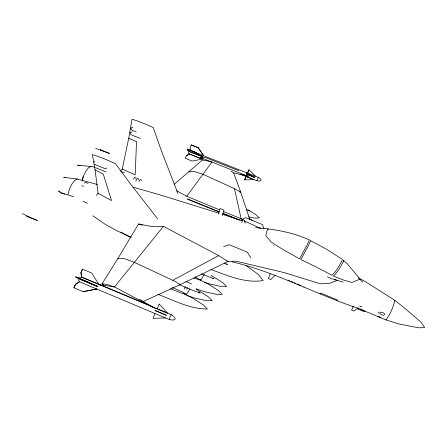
<?xml version="1.0" encoding="UTF-8"?>
<svg xmlns="http://www.w3.org/2000/svg" width="447" height="447" viewBox="0 0 447 447"><rect width="100%" height="100%" fill="white"/><g stroke="black" fill="none" stroke-linecap="round" stroke-linejoin="round"><path stroke-width="0.67" d="M358.958 278.207L365.115 281.481L394.846 300.306C393.293 307.229 390.287 314.286 385.979 319.929L361.176 309.587M138.592 179.862L138.687 178.861M141.453 181.013L141.554 180.012M169.307 319.532L170.056 316.884L171.385 314.783C177.33 318.627 176.09 321.086 169.307 319.532L79.426 281.739L75.515 284.264L73.945 287.795L75.577 284.298L79.488 281.772L78.091 279.381M188.181 152.623L188.489 151.432M135.838 178.789L135.977 177.772M120.528 171.039L122.243 169.122L128.73 138.302L132.038 119.165A122.512 67.151 31.3 0 1 153.181 127.496L161.596 151.349L177.934 193.484M114.438 286.98L163.44 226.35L218.672 255.589L227.998 261.434L235.977 261.188L283.588 272.447L320.354 283.795L328.886 283.499L337.267 280.526M82.22 181.141L83.287 176.381L85.707 171.508L88.579 167.636L90.92 166.502L95.027 167.228M82.248 180.258L83.287 176.381M67.994 194.311L69.414 189.07L72.028 183.868L74.984 180.102L77.499 179.051L97.373 184.516M211.867 162.116L200.116 157.327L205.709 157.657L238.888 170.776M135.799 181.203L136.782 179.035L138.045 178.174M184.516 289.064L185.237 286.566M186.74 289.287L187.287 287.415M218.404 213.945L220.092 208.525L224.003 210.096L222.288 215.46M241.777 222.539L242.732 219.728M210.828 269.435C227.422 275.57 245.101 283.415 263.104 280.571L258.327 274.413L246.09 265.563M270.362 273.447L268.384 278.565L270.815 279.559L275.017 275.274M303.921 287.225L304.038 286.924M254.689 177.459L246.783 173.05L246.766 174.33L254.689 177.459L246.71 173.218M246.766 174.33L246.783 173.05M244.638 179.845L246.101 176.459L244.638 179.901L254.008 179.644L246.101 176.515M249.024 169.704L247.565 173.134L249.024 169.704L255.466 176.202M166.267 315.437L155.014 310.414M155.701 310.995L155.12 310.173M155.064 313.554L152.975 318.298L165.569 317.957M159.205 304.066L157.12 308.788L167.681 313.235L159.238 304.1M202.765 156.925L194.562 151.857L187.584 149.102L187.762 150.186L189.751 151.779L202.765 156.925L194.484 152.03L187.505 149.27M353.348 306.039L351.582 310.062L354.013 311.051L358.243 307.737M187.762 150.186L187.584 149.102M186.338 155.752L185.226 158.316L192.149 161.065L202.2 159.132L189.198 153.936L186.354 155.813L189.215 153.992M198.133 147.655L203.692 155.791L198.133 147.655L191.227 144.934L190.104 147.421L190.718 150.661L258.254 177.33C262.825 179.744 261.579 182.046 256.801 180.722L240.061 174.095M188.69 153.025L188.869 154.075M97.161 286.41L85.198 280.655L75.806 276.995L79.901 279.157L97.161 286.41L75.806 276.995M81.589 277.09L98.843 284.348L91.736 273.061L82.533 269.195L80.918 272.659L81.645 277.134L171.385 314.783M79.901 279.157L97.273 286.175M76.711 277.598L75.917 276.76M138.944 181.421L140.084 179.683L140.911 179.325M133.351 179.169L134.497 177.437L135.34 177.09M320.035 294.003L320.544 293.042L337.485 299.965L336.943 300.663M103.486 285.303L102.056 283.8L117.729 258.807L138.52 223.997L150.728 226.361L163.44 226.35M193.786 278.146L200.77 280.124L204.296 274.413M170.452 288.768L182.661 293.59L186.511 294.444L190.025 288.846M176.615 190.74L186.773 196.3L211.872 162.088L248.197 176.353L233.619 172.872L230.954 171.134M96.256 195.456L98.1 193.288L95.055 169.843L92.389 154.606A146.359 132.675 53.1 0 1 115.644 163.937L130.692 184.22L157.607 218.784M384.766 314.258L383.878 315.157L382.124 315.113L378.017 311.995M174.269 184.265L202.167 160.21L206.436 160.585L211.872 162.088M84.22 183.108L85.908 182.32L88.053 183.46M240.86 220.332L245.52 217.628L262.54 224.623L263.909 228.931M257.014 180.599L258.254 177.33M117.729 258.807L122.931 258.204L134.256 262.288L172.782 280.303L218.672 255.589M139.643 299.25L143.208 301.535L180.459 284.521L227.998 261.434L226.741 260.931M130.965 127.998L132.787 127.266M130.122 132.597L132.295 131.899M93.736 162.06L94.976 161.602M223.662 246.666L229.177 244.693L247.264 252.136L250.789 257.891M106.855 168.038L104.939 168.608L94.624 164.457M83.125 291.662L96.703 289.013L83.125 291.662L73.884 287.756M188.913 171.966L193.339 171.251L202.86 174.235L234.474 188.651L240.721 192.115L249.912 219.779M79.275 277.447L81.617 277.112M90.92 166.502L77.499 165.15L80.22 165.63M255.55 227.612C274 229.11 292.405 232.183 309.363 239.944L307.57 244.101L299.591 258.863L282.811 249.409L271.117 242.05L265.814 235.686L266.932 230.87L267.921 229.032L268.194 229.428M380.995 317.666L379.81 317.532L379.095 316.794M179.197 284.342L180.459 284.521L172.782 280.303M98.709 284.488L114.443 286.946L154.098 307.866M77.499 179.051L63.742 177.358L65.737 177.716M121.059 171.821L124.484 172.425M239.463 191.886L240.721 192.115L233.619 172.872M248.661 216.868L254.634 218.13L259.305 218.002L255.98 214.739L248.476 210.062M380.168 312.123L383.202 312.766L384.386 313.52M99.245 284.868L102.514 285.683L146.487 304.133M132.765 187.137L159.378 194.663L218.996 213.253M138.52 223.997L142.498 225.159M232.032 261.836C275.883 272.083 315.47 294.171 357.997 308.262M343.05 282.135L331.322 278.598L327.517 276.855M242.52 174.609L248.197 176.353L244.99 175.084M73.688 196.714L62.228 193.104L64.675 194.272M385.979 319.929L398.45 323.851L418.71 327.835L424.65 327.506L421.27 322.427L405.379 308.737L394.846 300.306M222.276 214.297L242.615 220.751M244.582 221.377L247.208 222.209L261.003 228.635M95.725 148.449L109.521 153.444L100.357 149.773L102.48 150.745M114.443 286.946L107.52 284.56L102.056 283.8L103.296 284.426M204.603 282.308L209.09 283.856L221.276 286.566L226.623 286.51L222.813 282.677L210.984 275.352M195.97 288.756L204.424 291.69L216.795 294.45L222.232 294.372L218.354 290.511L207.592 283.661L198.893 279.453M186.852 295.383L194.104 297.909L206.654 300.725L212.157 300.686L208.229 296.724L196.104 289.17M129.954 138.749L128.73 138.302L136.525 141.671L135.178 174.861L122.243 169.122M246.331 209.665L249.588 210.861L247.873 209.755M223.232 211.397L243.067 219.538M172.296 287.533L183.158 292.332L186.511 294.444M198.144 147.717L191.227 144.934M190.45 151.857L202.843 156.757M246.845 174.157L254.762 177.291M136.184 131.831L131.781 130.088L130.904 128.177M201.401 157.836L200.116 157.327L202.558 158.685M189.198 153.936L203.368 159.568M140.341 138.441L130.921 134.703L130.038 132.798M334.725 279.515L336.636 280.275M242.782 219.645L244.52 220.343L245.202 223.276M188.908 199.792L219.159 211.979M223.019 213.537L238.469 219.762M95.602 167.731L105.861 171.866M219.041 211.789L187.382 198.881L188.265 199.53M222.919 213.364L239.721 220.215M363.601 310.492L360.321 309.151A4.219 0.654 21.5 0 0 360.952 309.33A2.537 0.548 23.2 0 1 358.22 308.218A4.219 0.654 21.5 0 0 358.829 308.497M357.756 309.078L363.266 311.324L364.959 311.525L363.579 310.43M186.773 196.3L219.393 209.811M29.217 217.158L37.352 220.511L26.641 216.074L29.217 217.158L22.35 213.465M157.836 294.238C173.794 300.434 189.925 308.994 207.391 309.039L203.407 305.01L192.322 297.92L183.102 293.433M201.463 273.877L213.873 278.772L212.727 277.978M179.191 284.655L193.825 290.801L200.088 292.997L198.479 291.897M155.807 310.76L166.373 315.196M288.192 280.168L289.477 280.716M290.762 281.264L292.684 282.085M293.97 282.633L295.897 283.459M297.177 284.007L301.027 285.65M131.289 237.234L117.298 230.937L105.481 224.506L92.898 215.828M185.93 281.454L191.595 284.007M195.021 276.911L200.77 280.124M83.025 201.245L87.377 203.357M76.823 277.363L80.007 278.922M130.479 237.458L120.852 232.099M81.907 185.561L83.578 186.405M95.055 169.843L103.335 174.285L111.515 200.602L98.1 193.288M224.26 263.06L227.333 264.719L226.562 263.736M143.208 301.535L155.947 308.715M377.989 316.169L379.794 317.264M249.074 218.376L252.583 220.567M61.898 193.205L58.512 190.925L61.686 193.445M82.533 269.195L80.98 272.698L81.55 276.497M358.494 277.911L362.768 282.096M187.841 150.019L189.83 151.611M273.558 245.548L273.642 245.878M234.474 188.651L241.14 218.818M361.964 306.765A3.073 1.76 25.4 0 1 359.824 306.061M310.604 240.693L308.832 244.805L300.848 259.573L316.308 267.032L331.992 275.296C336.462 271.066 339.385 265.473 342.313 260.126L342.05 259.199L326.74 249.337L310.604 240.693M343.559 261.221C340.642 266.418 337.949 272.061 333.406 276.039L342.938 279.867L351.934 282.493L360.047 279.118L347.38 263.898L343.335 260.215L343.559 261.221"/></g></svg>
